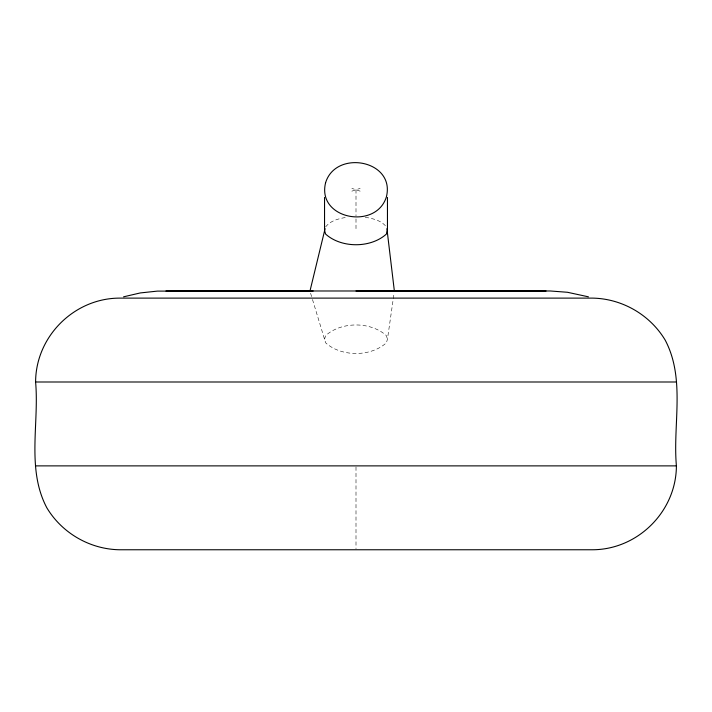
<?xml version="1.0" encoding="UTF-8"?>
<svg xmlns="http://www.w3.org/2000/svg" width="712" height="712" viewBox="0 0 712 712"><rect width="100%" height="100%" fill="white"/><g stroke="black" fill="none" stroke-linecap="round" stroke-linejoin="round"><path stroke-width="0.53" stroke-dasharray="3.56 2.67" d="M312.488 299.494L325.615 342.801C341.279 357.032 370.721 357.032 386.385 342.801L387.453 339.215L394.065 293.308M324.547 339.215L325.615 335.637C341.279 321.406 370.721 321.406 386.385 335.637L387.453 339.215M351.844 191.163L360.156 188.377M325.615 226.897C330.617 220.453 339.117 218.513 346.771 217.293M365.229 217.293C372.883 218.513 381.383 220.453 386.385 226.897M360.156 191.163L351.844 188.377M310.583 293.219L312.168 298.444M356 189.766L356 215.745M356 218.887L356 230.474M356 466.983L356 548.658"/><path stroke-width="1.07" d="M35.6 381.997C35.742 336.562 74.048 298.266 119.483 298.114L592.518 298.114C622.057 298.613 649.967 314.731 665.159 340.06C685.638 378.74 672.707 424.29 676.4 465.879C676.258 511.314 637.952 549.62 592.518 549.762L119.483 549.762C89.943 549.264 62.033 533.146 46.841 507.816C26.362 469.137 39.294 423.587 35.6 381.997L676.4 381.997M309.951 291.128L325.081 228.685M123.576 296.824L140.3 292.935L157.379 291.11L313.155 290.986M546.042 290.986L165.958 290.986M356 290.986L550.332 290.986L567.455 292.276L588.423 296.824M35.6 465.879L676.4 465.879M386.919 228.685L394.377 291.128M387.453 197.42L387.453 230.474L386.385 234.061C370.721 248.292 341.279 248.292 325.615 234.061L324.547 230.474L324.547 197.42M325.615 182.646C316.422 219.225 376.034 230.403 386.385 196.895C395.578 160.307 335.966 149.137 325.615 182.646"/></g></svg>
